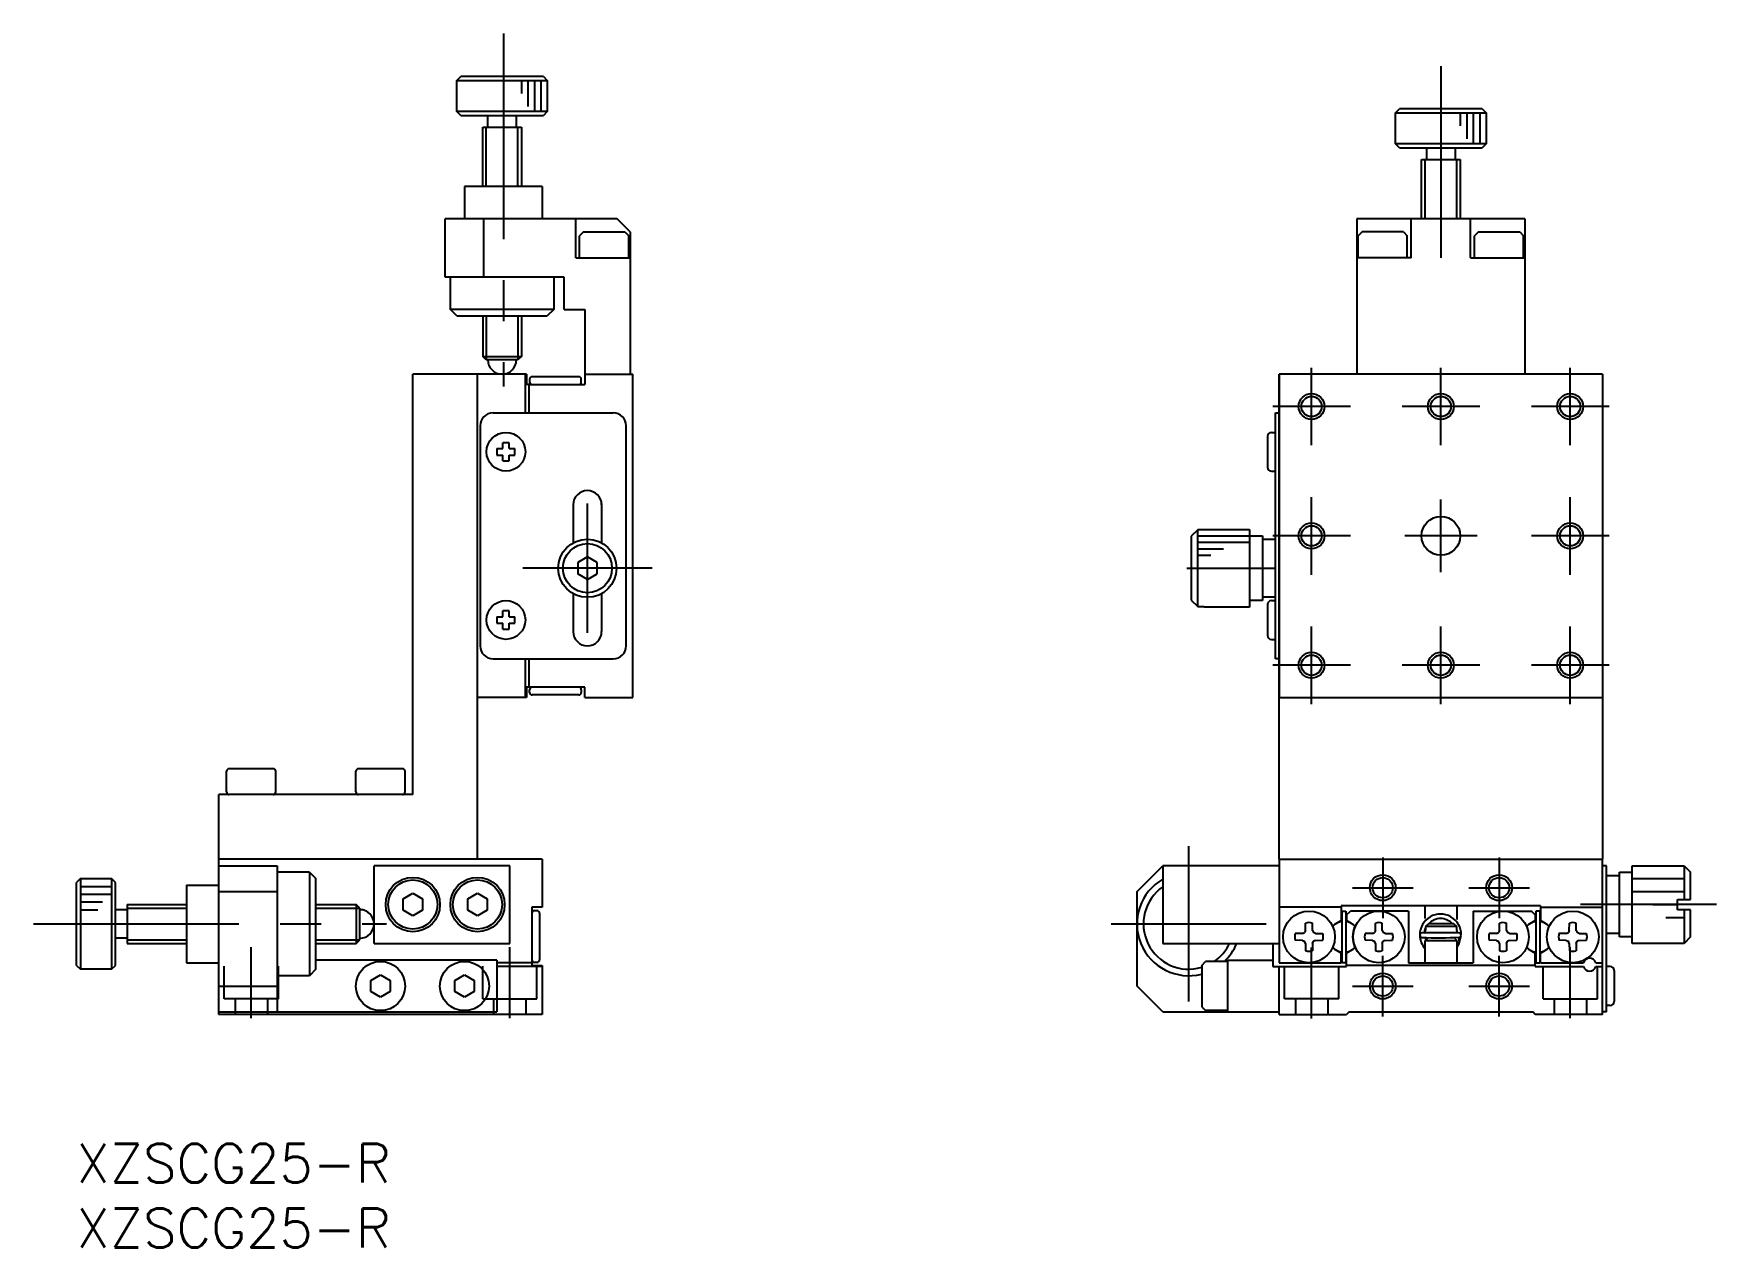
# Model space of a CAD drawing. Extents: x -3 to 127, y -8 to 86.
import ezdxf

# ---------------------------------------------------------------- set-up
doc = ezdxf.new("R2010")
doc.units = 0
doc.header["$LTSCALE"] = 0.5
doc.linetypes.add('CENTER', pattern=[50.8, 31.75, -6.35, 6.35, -6.35])
doc.linetypes.add('DASHED', pattern=[19.05, 12.7, -6.35])
for name, color, linetype in [('MSM_CENTER', 1, 'CENTER'), ('MSM_CONTINUOUS', 7, 'CONTINUOUS'), ('MSM_DASHED', 4, 'DASHED'), ('MSM_NARROW', 5, 'CONTINUOUS'), ('MSM_PART_NUMBER', 7, 'CONTINUOUS')]:
    doc.layers.add(name, color=color, linetype=linetype)
doc.styles.get("Standard").update_dxf_attribs({"font": 'txt.shx', "height": 3, "bigfont": 'bigfont.shx'})

msp = doc.modelspace()

# ---------------------------------------------------------------- linework, layer by layer
at = {"layer": 'MSM_CENTER'}
for p, q in [((32.999999, 85.822149), (32.999999, 58.545162)), ((105.500001, 83.322149), (105.500001, 68.500002)), ((95.500001, 54.000001), (95.500001, 60.000001)), ((105.500001, 54.000001), (105.500001, 60.000001)), ((115.500001, 54.000001), (115.500001, 60.000001)), ((98.500001, 57.000001), (92.500001, 57.000001)), ((108.500001, 57.000001), (102.500001, 57.000001)), ((118.500001, 57.000001), (112.500001, 57.000001)), ((39.5, 39.499998), (39.5, 49.5)), ((95.500001, 44.000001), (95.500001, 50.000001)), ((105.500001, 44.200001), (105.500001, 49.800001)), ((115.500001, 44.000001), (115.500001, 50.000001)), ((98.500001, 47.000001), (92.500001, 47.000001)), ((108.300001, 47.000001), (102.700001, 47.000001)), ((118.500001, 47.000001), (112.500001, 47.000001)), ((44.500001, 44.499999), (34.499999, 44.499999)), ((85.850001, 44.500001), (92.700001, 44.500001)), ((95.500001, 34.000001), (95.500001, 40.000001)), ((105.500001, 34.000001), (105.500001, 40.000001)), ((115.500001, 34.000001), (115.500001, 40.000001)), ((98.500001, 37.000001), (92.500001, 37.000001)), ((108.500001, 37.000001), (102.500001, 37.000001)), ((118.500001, 37.000001), (112.500001, 37.000001)), ((85.999996, 10.999997), (85.999996, 23.000003)), ((101.000001, 22.143098), (101.000001, 17.456902)), ((110.000001, 22.143098), (110.000001, 17.456902)), ((98.656903, 19.8), (103.343099, 19.8)), ((107.656903, 19.8), (112.343099, 19.8)), ((126.800002, 18.5), (116.300002, 18.5)), ((-3.322147, 17), (23.95484, 17)), ((79.999993, 17), (91.999999, 17)), ((13.5, 9.707683), (13.5, 15.2)), ((33.5, 9.707683), (33.5, 15.2)), ((95.499998, 9.681053), (95.499998, 15.173371)), ((101.000001, 9.856902), (101.000001, 14.543098)), ((110.000001, 9.856902), (110.000001, 14.543098)), ((115.500001, 9.707683), (115.500001, 15.2)), ((98.656903, 12.2), (103.343099, 12.2)), ((107.656903, 12.2), (112.343099, 12.2))]:
    msp.add_line(p, q, dxfattribs=at)
at = {"layer": 'MSM_CONTINUOUS'}
for p, q in [((29.4, 82.200001), (29.7, 82.500001)), ((29.4, 82.200001), (36.4, 82.200001)), ((29.4, 79.800001), (29.4, 82.200001)), ((36.1, 82.500001), (29.7, 82.500001)), ((36.1, 82.500001), (36.4, 82.200001)), ((36.4, 82.200001), (36.4, 79.800001)), ((36.4, 79.800001), (29.4, 79.800001)), ((29.7, 79.500001), (29.4, 79.800001)), ((29.7, 79.500001), (36.1, 79.500001)), ((31.8, 78.600001), (31.8, 79.500001)), ((34, 79.500001), (34, 78.600001)), ((36.4, 79.800001), (36.1, 79.500001)), ((102.000001, 79.700002), (102.300001, 80.000002)), ((102.000001, 79.700002), (109.000001, 79.700002)), ((102.000001, 77.300002), (102.000001, 79.700002)), ((108.700001, 80.000002), (102.300001, 80.000002)), ((108.700001, 80.000002), (109.000001, 79.700002)), ((109.000001, 79.700002), (109.000001, 77.300002)), ((31.4, 78.600001), (34.4, 78.600001)), ((31.4, 74.00002), (31.4, 78.600001)), ((34.4, 78.600001), (34.4, 74.00002)), ((109.000001, 77.300002), (102.000001, 77.300002)), ((102.300001, 77.000002), (102.000001, 77.300002)), ((102.300001, 77.000002), (108.700001, 77.000002)), ((104.400001, 76.100002), (104.400001, 77.000002)), ((106.600001, 77.000002), (106.600001, 76.100002)), ((109.000001, 77.300002), (108.700001, 77.000002)), ((104.000001, 71.500021), (104.000001, 76.100002)), ((104.000001, 76.100002), (107.000001, 76.100002)), ((107.000001, 76.100002), (107.000001, 71.500021)), ((35.999999, 74.000002), (29.999999, 74.000002)), ((29.999999, 74.000002), (29.999999, 71.500002)), ((35.999999, 74.000002), (35.999999, 71.500002)), ((41.8, 71.500002), (28.499999, 71.500002)), ((28.499999, 67.000002), (28.499999, 71.500002)), ((31.499999, 67.000002), (31.499999, 71.500002)), ((38.6, 68.500002), (38.6, 71.500002)), ((39.2, 70.500002), (38.899999, 70.200001)), ((39.2, 70.500002), (42.399999, 70.500002)), ((42.8, 70.500002), (41.8, 71.500002)), ((42.399999, 70.500002), (42.7, 70.200001)), ((42.8, 70.500002), (42.8, 59.500001)), ((99.000001, 71.500002), (99.000001, 59.500001)), ((112.000001, 71.500002), (99.000001, 71.500002)), ((99.400001, 70.500002), (99.1, 70.200001)), ((102.6, 70.500002), (99.400001, 70.500002)), ((102.6, 70.500002), (102.900001, 70.200001)), ((103.200001, 68.500002), (103.200001, 71.500002)), ((107.800001, 68.500002), (107.800001, 71.500002)), ((108.400001, 70.500002), (108.1, 70.200001)), ((108.400001, 70.500002), (111.6, 70.500002)), ((111.6, 70.500002), (111.900001, 70.200001)), ((112.000001, 71.500002), (112.000001, 59.500001)), ((38.899999, 68.500002), (38.899999, 70.200001)), ((42.7, 68.500002), (42.7, 70.200001)), ((99.1, 68.500002), (99.1, 70.200001)), ((102.900001, 68.500002), (102.900001, 70.200001)), ((108.1, 68.500002), (108.1, 70.200001)), ((111.900001, 68.500002), (111.900001, 70.200001)), ((38.6, 68.500002), (42.8, 68.500002)), ((103.200001, 68.500002), (99.000001, 68.500002)), ((107.800001, 68.500002), (112.000001, 68.500002)), ((37.7, 67.000002), (28.499999, 67.000002)), ((28.9, 64.500001), (28.9, 67.000001)), ((36.9, 67.000001), (36.9, 64.500001)), ((37.7, 64.500001), (37.7, 67.000002)), ((29.4, 64.000001), (28.9, 64.500001)), ((36.9, 64.500001), (28.9, 64.500001)), ((29.4, 64.000001), (36.4, 64.000001)), ((31.4, 64.000002), (31.4, 60.870501)), ((34.4, 64.000002), (34.4, 60.870501)), ((36.9, 64.500001), (36.4, 64.000001)), ((37.7, 64.500001), (39.3, 64.500001)), ((39.3, 64.500001), (39.3, 58.700001)), ((31.6705, 60.600001), (31.4, 60.870501)), ((31.4, 60.870501), (34.4, 60.870501)), ((34.1295, 60.600001), (31.6705, 60.600001)), ((34.4, 60.870501), (34.1295, 60.600001)), ((26, 26.999999), (26, 59.500001)), ((34.8, 59.500001), (26, 59.500001)), ((31, 22), (31, 59.500001)), ((34.7, 56.500001), (34.7, 59.500001)), ((34.8, 59.500001), (34.8, 58.699999)), ((35.000002, 58.699999), (34.8, 58.699999)), ((35.000002, 58.700001), (39.3, 58.700001)), ((35.000002, 56.500001), (35.000002, 58.700001)), ((35.026629, 59.100001), (35.026629, 58.900001)), ((38.826629, 59.300001), (35.226629, 59.300001)), ((39.026629, 58.900001), (39.026629, 59.100001)), ((39.3, 59.500001), (43, 59.500001)), ((43, 34.500001), (43, 59.500001)), ((118.000002, 59.500001), (93, 59.500001)), ((93, 59.500001), (93, 34.500001)), ((93.000003, 22), (93.000003, 59.500001)), ((117.999999, 59.500001), (117.999999, 22)), ((118.000002, 59.500001), (118.000002, 34.500001)), ((32.2, 56.500001), (41.5, 56.500001)), ((92.7, 37.499999), (92.7, 56.499999)), ((92.7, 56.499999), (93, 56.499999)), ((31.2, 55.500001), (31.2, 38.500001)), ((42.5, 38.500001), (42.5, 55.500001)), ((92.1, 54.699999), (92.1, 52.299999)), ((92.4, 54.999999), (92.7, 54.999999)), ((32.5, 53.750001), (32.95, 53.750001)), ((32.5, 53.750001), (32.5, 53.250001)), ((32.95, 53.750001), (32.95, 54.200001)), ((33.45, 54.200001), (32.95, 54.200001)), ((33.45, 53.750001), (33.45, 54.200001)), ((33.45, 53.750001), (33.9, 53.750001)), ((33.9, 53.250001), (33.9, 53.750001)), ((32.5, 53.250001), (32.95, 53.250001)), ((32.95, 52.800001), (32.95, 53.250001)), ((32.95, 52.800001), (33.45, 52.800001)), ((33.45, 53.250001), (33.9, 53.250001)), ((33.45, 52.800001), (33.45, 53.250001)), ((92.4, 51.999999), (92.7, 51.999999)), ((38.4, 49.499999), (38.4, 46.462778)), ((40.6, 49.499999), (40.6, 46.462778)), ((86.700001, 47.473214), (86.200001, 46.967793)), ((86.200001, 46.967793), (86.200001, 42.032208)), ((87.200001, 47.473214), (86.700001, 47.473214)), ((86.700001, 41.526787), (86.700001, 47.473214)), ((87.200001, 47.500001), (87.200001, 47.473214)), ((87.200001, 47.500001), (90.700001, 47.500001)), ((90.700001, 47.500001), (90.700001, 41.500001)), ((90.700001, 47.000001), (91.700001, 47.000001)), ((91.700001, 47.000001), (91.700001, 42.000001)), ((91.700001, 46.750001), (92.700001, 46.750001)), ((39.5, 45.366025), (38.75, 44.933011)), ((38.75, 44.933011), (38.75, 44.066986)), ((40.25, 44.933011), (39.5, 45.366025)), ((40.25, 44.066986), (40.25, 44.933011)), ((39.5, 43.633973), (38.75, 44.066986)), ((39.5, 43.633973), (40.25, 44.066986)), ((38.4, 42.53722), (38.4, 39.599999)), ((40.6, 42.53722), (40.6, 39.599999)), ((86.200001, 42.032208), (86.700001, 41.526787)), ((91.700001, 42.000001), (90.700001, 42.000001)), ((92.700001, 42.250001), (91.700001, 42.250001)), ((92.1, 41.699999), (92.1, 39.299999)), ((92.4, 41.999999), (92.7, 41.999999)), ((32.5, 40.750001), (32.95, 40.750001)), ((32.5, 40.750001), (32.5, 40.250001)), ((32.95, 40.750001), (32.95, 41.200001)), ((33.45, 41.200001), (32.95, 41.200001)), ((33.45, 40.750001), (33.45, 41.200001)), ((33.45, 40.750001), (33.9, 40.750001)), ((33.9, 40.250001), (33.9, 40.750001)), ((86.700001, 41.526787), (87.200001, 41.526787)), ((87.200001, 41.526787), (87.200001, 41.500001)), ((90.700001, 41.500001), (87.200001, 41.500001)), ((32.5, 40.250001), (32.95, 40.250001)), ((32.95, 39.800001), (32.95, 40.250001)), ((32.95, 39.800001), (33.45, 39.800001)), ((33.45, 39.800001), (33.45, 40.250001)), ((33.45, 40.250001), (33.9, 40.250001)), ((92.4, 38.999999), (92.7, 38.999999)), ((32.2, 37.500001), (41.5, 37.500001)), ((34.7, 34.500001), (34.7, 37.500001)), ((35.000002, 35.300003), (35.000002, 37.500001)), ((93, 37.499999), (92.7, 37.499999)), ((34.8, 35.300003), (34.8, 34.500001)), ((39.3, 35.300003), (34.8, 35.300003)), ((38.82663, 35.300001), (35.22663, 35.3)), ((37.828094, 35.300001), (36.225166, 35.3)), ((39.3, 34.500001), (39.3, 35.300003)), ((34.8, 34.500001), (31, 34.500001)), ((35.02663, 34.9), (35.02663, 35.1)), ((38.82663, 34.700001), (35.22663, 34.7)), ((39.02663, 35.100001), (39.02663, 34.900001)), ((39.3, 34.500001), (43, 34.500001)), ((93, 34.500001), (118.000002, 34.500001)), ((11.6, 27.199999), (11.6, 28.799999)), ((15.2, 28.999999), (11.8, 28.999999)), ((15.4, 27.199999), (15.4, 28.799999)), ((21.6, 27.199999), (21.6, 28.799999)), ((25.2, 28.999999), (21.8, 28.999999)), ((25.4, 27.199999), (25.4, 28.799999)), ((26, 26.999999), (11, 26.999999)), ((11, 10), (11, 26.999999)), ((36, 22), (11, 22)), ((11, 21.5), (15.5, 21.5)), ((15.5, 21.5), (15.5, 10.2)), ((18, 20.999999), (15.5, 20.999999)), ((18, 20.999999), (18.5, 20.499999)), ((18, 20.999999), (18, 13)), ((23, 15.5), (23, 21.5)), ((33.5, 21.5), (23, 21.5)), ((33.5, 15.5), (33.5, 21.5)), ((36, 22), (36, 18.3)), ((81.999995, 19.5), (83.999995, 21.5)), ((93.000001, 21.5), (83.999995, 21.5)), ((84, 21.5), (84, 15.5)), ((93.000001, 22), (118.000001, 22)), ((93.000001, 22), (93.000001, 14.000002)), ((118.000001, 10), (118.000001, 22)), ((118.300002, 21.5), (118.000001, 21.5)), ((118.300002, 10.2), (118.300002, 21.5)), ((119.300002, 16), (119.300002, 21)), ((119.300002, 21), (120.300002, 21)), ((120.300002, 21.5), (124.300002, 21.5)), ((120.300002, 15.5), (120.300002, 21.5)), ((124.300002, 21.5), (124.300002, 18.9)), ((124.300002, 21.5), (124.800002, 21)), ((124.800002, 18.9), (124.800002, 21)), ((0.3, 20.5), (0, 20.2)), ((0, 13.8), (0, 20.2)), ((0.3, 20.5), (2.7, 20.5)), ((0.3, 20.5), (0.3, 13.5)), ((3, 20.2), (2.7, 20.5)), ((2.7, 20.5), (2.7, 13.5)), ((3, 13.8), (3, 20.2)), ((8.5, 20), (11, 20)), ((8.5, 20), (8.5, 14)), ((18.5, 13.5), (18.5, 20.499999)), ((118.300002, 20.75), (119.300002, 20.75)), ((3.9, 18.5), (3.9, 15.5)), ((3.9, 18.5), (8.5, 18.5)), ((11, 19.5), (15.5, 19.5)), ((18.5, 18.5), (21.629501, 18.5)), ((21.900001, 18.2295), (21.629501, 18.5)), ((21.629501, 18.5), (21.629501, 15.5)), ((21.900001, 15.7705), (21.900001, 18.2295)), ((25.25, 18.933012), (26, 19.366026)), ((25.25, 18.066987), (25.25, 18.933012)), ((26, 19.366026), (26.75, 18.933012)), ((26.75, 18.933012), (26.75, 18.066987)), ((30.25, 18.933012), (31, 19.366026)), ((30.25, 18.066987), (30.25, 18.933012)), ((31, 19.366026), (31.75, 18.933012)), ((31.75, 18.933012), (31.75, 18.066987)), ((36, 18.3), (35.199998, 18.3)), ((35.199998, 18.3), (35.199998, 13.8)), ((81.999995, 12.2), (81.999995, 19.5)), ((97.799998, 18.3), (93.000001, 18.3)), ((97.799998, 18.4), (97.799998, 17.263917)), ((113.2, 18.4), (97.799998, 18.4)), ((104.250001, 18.4), (104.250001, 17.414787)), ((106.750001, 17.345767), (106.750001, 18.4)), ((113.2, 18.4), (113.2, 17.263917)), ((113.2, 18.3), (117.999998, 18.3)), ((123.800002, 18.1), (123.800002, 18.9)), ((123.800002, 18.9), (124.800002, 18.9)), ((3.9, 18.1), (3, 18.1)), ((26, 17.633974), (25.25, 18.066987)), ((26.75, 18.066987), (26, 17.633974)), ((31, 17.633974), (30.25, 18.066987)), ((31.75, 18.066987), (31, 17.633974)), ((35.2, 17.82663), (35.2, 14.22663)), ((35.4, 18.02663), (35.6, 18.02663)), ((35.8, 17.82663), (35.8, 14.22663)), ((95.030091, 16.501259), (95.039998, 17.068831)), ((95.569905, 16.501259), (95.559998, 17.068831)), ((97.402689, 17.03453), (97.799998, 17.263917)), ((97.849998, 18), (98.149998, 18)), ((97.849998, 18), (97.849998, 14)), ((98.149998, 18), (98.149998, 14)), ((98.199997, 17.7), (98.499997, 18)), ((98.199997, 17.7), (98.199997, 17.263917)), ((98.597306, 17.03453), (98.199997, 17.263917)), ((103.000001, 18), (98.499997, 18)), ((100.430094, 16.501259), (100.440001, 17.068831)), ((100.969908, 16.501259), (100.960001, 17.068831)), ((103.000001, 18), (103.000001, 14.000002)), ((104.530052, 17), (104.320001, 16.8)), ((106.509951, 17), (104.530052, 17)), ((106.720001, 16.8), (106.509951, 17)), ((108.000001, 18), (112.500001, 18)), ((108.000001, 18), (108.000001, 14.000002)), ((110.030094, 16.501259), (110.040001, 17.068831)), ((110.569908, 16.501259), (110.560001, 17.068831)), ((112.402695, 17.03453), (112.800004, 17.263917)), ((112.800001, 17.7), (112.500001, 18)), ((112.800001, 17.7), (112.800001, 17.263917)), ((113.150001, 18), (112.850001, 18)), ((112.850001, 18), (112.850001, 14)), ((113.150001, 18), (113.150001, 14)), ((113.597312, 17.03453), (113.200003, 17.263917)), ((115.430094, 16.501259), (115.440001, 17.068831)), ((115.969908, 16.501259), (115.960001, 17.068831)), ((124.800002, 18.1), (123.800002, 18.1)), ((124.300002, 18.1), (124.300002, 15.5)), ((124.800002, 16), (124.800002, 18.1)), ((3.9, 15.9), (3, 15.9)), ((21.629501, 15.5), (21.900001, 15.7705)), ((94.798739, 16.269907), (94.231166, 16.26)), ((94.798739, 15.730093), (94.231166, 15.74)), ((94.798739, 16.269907), (94.958819, 16.341179)), ((94.798739, 15.730093), (94.958819, 15.658821)), ((95.030091, 16.501259), (94.958819, 16.341179)), ((95.030091, 15.498742), (94.958819, 15.658821)), ((95.569905, 16.501259), (95.641177, 16.341179)), ((95.569905, 15.498742), (95.641177, 15.658821)), ((95.801256, 16.269907), (95.641177, 16.341179)), ((95.801256, 15.730093), (95.641177, 15.658821)), ((95.801256, 16.269907), (96.368829, 16.26)), ((95.801256, 15.730093), (96.368829, 15.74)), ((100.198742, 16.269907), (99.631169, 16.26)), ((100.198742, 15.730093), (99.631169, 15.74)), ((100.198742, 16.269907), (100.358822, 16.341179)), ((100.198742, 15.730093), (100.358822, 15.658821)), ((100.430094, 16.501259), (100.358822, 16.341179)), ((100.430094, 15.498742), (100.358822, 15.658821)), ((100.969908, 16.501259), (101.04118, 16.341179)), ((100.969908, 15.498742), (101.04118, 15.658821)), ((101.201259, 16.269907), (101.04118, 16.341179)), ((101.201259, 15.730093), (101.04118, 15.658821)), ((101.201259, 16.269907), (101.768832, 16.26)), ((101.201259, 15.730093), (101.768832, 15.74)), ((103.886497, 16.204173), (103.87363, 16.099367)), ((103.87363, 16.099367), (103.923334, 16.006037)), ((103.956734, 16.282454), (103.886497, 16.204173)), ((103.923334, 16.006037), (104.014924, 15.957992)), ((104.05589, 16.310396), (103.956734, 16.282454)), ((104.159569, 16.316265), (104.05589, 16.310396)), ((106.860512, 16.301619), (104.080857, 16.301619)), ((104.269838, 16.319835), (104.159569, 16.316265)), ((104.229861, 16.3187), (104.266039, 16.498366)), ((104.269872, 16.436293), (104.24618, 16.416558)), ((104.266039, 16.498366), (104.319767, 16.652354)), ((104.320001, 16.5), (104.270001, 16.5)), ((104.270001, 16.5), (104.270001, 16.3)), ((104.270001, 16.3), (104.27713, 16.292871)), ((106.770001, 16.3), (104.270001, 16.3)), ((104.508031, 15.93803), (104.270001, 15.7)), ((106.770001, 15.7), (104.270001, 15.7)), ((104.270001, 15.7), (104.270001, 14)), ((104.307222, 16.579726), (104.293863, 16.585892)), ((104.365299, 15.795419), (104.299587, 15.942057)), ((104.320001, 16.5721), (104.307222, 16.579726)), ((104.31973, 16.622671), (104.307446, 16.622376)), ((104.313286, 16.636715), (104.320001, 16.63)), ((104.320001, 16.8), (104.320001, 16.5)), ((106.720001, 16.8), (104.320001, 16.8)), ((104.380846, 15.810853), (104.366923, 15.940621)), ((106.770001, 15.7), (106.530273, 15.939728)), ((106.720001, 16.5), (106.720001, 16.8)), ((106.770001, 16.5), (106.720001, 16.5)), ((106.766162, 16.296161), (106.770001, 16.3)), ((106.770001, 16.3), (106.770001, 16.5)), ((106.770001, 14), (106.770001, 15.7)), ((106.850249, 16.312965), (106.770236, 16.316712)), ((106.973446, 16.288589), (106.850249, 16.312965)), ((106.865333, 15.937438), (106.8592, 15.950482)), ((106.878463, 15.906714), (106.865333, 15.937438)), ((106.890042, 15.875381), (106.878463, 15.906714)), ((106.879959, 15.415156), (107.068736, 16.104811)), ((106.900044, 15.843517), (106.890042, 15.875381)), ((106.908443, 15.811201), (106.900044, 15.843517)), ((106.91522, 15.77851), (106.908443, 15.811201)), ((106.920357, 15.745527), (106.91522, 15.77851)), ((106.923843, 15.712331), (106.920357, 15.745527)), ((106.925668, 15.679005), (106.923843, 15.712331)), ((106.924323, 15.612288), (106.925828, 15.64563)), ((106.925828, 15.64563), (106.925668, 15.679005)), ((106.950553, 15.964561), (107.033562, 16.02344)), ((107.046998, 16.219422), (106.973446, 16.288589)), ((107.033562, 16.02344), (107.070331, 16.120246)), ((107.070331, 16.120246), (107.046998, 16.219422)), ((109.798742, 16.269907), (109.231169, 16.26)), ((109.798742, 15.730093), (109.231169, 15.74)), ((109.798742, 16.269907), (109.958822, 16.341179)), ((109.798742, 15.730093), (109.958822, 15.658821)), ((110.030094, 16.501259), (109.958822, 16.341179)), ((110.030094, 15.498742), (109.958822, 15.658821)), ((110.569908, 16.501259), (110.64118, 16.341179)), ((110.569908, 15.498742), (110.64118, 15.658821)), ((110.801259, 16.269907), (110.64118, 16.341179)), ((110.801259, 15.730093), (110.64118, 15.658821)), ((110.801259, 16.269907), (111.368832, 16.26)), ((110.801259, 15.730093), (111.368832, 15.74)), ((115.198742, 16.269907), (114.631169, 16.26)), ((115.198742, 15.730093), (114.631169, 15.74)), ((115.198742, 16.269907), (115.358822, 16.341179)), ((115.198742, 15.730093), (115.358822, 15.658821)), ((115.430094, 16.501259), (115.358822, 16.341179)), ((115.430094, 15.498742), (115.358822, 15.658821)), ((115.969908, 16.501259), (116.04118, 16.341179)), ((115.969908, 15.498742), (116.04118, 15.658821)), ((116.201259, 16.269907), (116.04118, 16.341179)), ((116.201259, 15.730093), (116.04118, 15.658821)), ((116.201259, 16.269907), (116.768832, 16.26)), ((116.201259, 15.730093), (116.768832, 15.74)), ((119.300002, 16.25), (118.300002, 16.25)), ((120.300002, 16), (119.300002, 16)), ((124.800002, 16), (124.300002, 15.5)), ((3.9, 15.5), (8.5, 15.5)), ((18.5, 15.5), (21.629501, 15.5)), ((23, 15.5), (33.5, 15.5)), ((84, 15.5), (93.000001, 15.5)), ((92.500001, 15.5), (92.500001, 13.7)), ((95.030091, 15.498742), (95.039998, 14.931169)), ((95.569905, 15.498742), (95.559998, 14.931169)), ((97.799998, 14.736084), (97.402691, 14.965472)), ((97.799998, 14.000002), (97.799998, 14.736084)), ((98.597305, 14.965472), (98.199997, 14.736084)), ((98.199997, 13.7), (98.199997, 14.733656)), ((100.430094, 15.498742), (100.440001, 14.931169)), ((100.969908, 15.498742), (100.960001, 14.931169)), ((106.776771, 15.314776), (106.770001, 15.318188)), ((106.77002, 15.238773), (106.811859, 15.299954)), ((106.815292, 15.291673), (106.770025, 15.30753)), ((106.783145, 15.311668), (106.776771, 15.314776)), ((106.7891, 15.308875), (106.783145, 15.311668)), ((106.794612, 15.306408), (106.7891, 15.308875)), ((106.79966, 15.304276), (106.794612, 15.306408)), ((106.804225, 15.302487), (106.79966, 15.304276)), ((106.808289, 15.301049), (106.804225, 15.302487)), ((106.811837, 15.299967), (106.808289, 15.301049)), ((106.815713, 15.299089), (106.811837, 15.299967)), ((106.816171, 15.293169), (106.815292, 15.291673)), ((106.818637, 15.298846), (106.815713, 15.299089)), ((106.820589, 15.29924), (106.818637, 15.298846)), ((106.821556, 15.300269), (106.820589, 15.29924)), ((106.821389, 15.299923), (106.837746, 15.327044)), ((106.837746, 15.327044), (106.853599, 15.356472)), ((106.853599, 15.356472), (106.867963, 15.386646)), ((106.867963, 15.386646), (106.880802, 15.41749)), ((106.880802, 15.41749), (106.892084, 15.448929)), ((106.892084, 15.448929), (106.901782, 15.480885)), ((106.901782, 15.480885), (106.909872, 15.513279)), ((106.909872, 15.513279), (106.916336, 15.546031)), ((106.916336, 15.546031), (106.921156, 15.579062)), ((106.921156, 15.579062), (106.924323, 15.612288)), ((110.030094, 15.498742), (110.040001, 14.931169)), ((110.569908, 15.498742), (110.560001, 14.931169)), ((112.402697, 14.965472), (112.800004, 14.736084)), ((112.800001, 13.7), (112.800001, 14.733656)), ((113.2, 14.000002), (113.2, 14.736084)), ((113.200003, 14.736084), (113.597311, 14.965472)), ((115.430094, 15.498742), (115.440001, 14.931169)), ((115.969908, 15.498742), (115.960001, 14.931169)), ((124.300002, 15.5), (120.300002, 15.5)), ((0, 13.8), (0.3, 13.5)), ((2.7, 13.5), (0.3, 13.5)), ((2.7, 13.5), (3, 13.8)), ((8.5, 14), (11, 14)), ((18.5, 13.5), (18, 13)), ((32.5, 14.2), (18.5, 14.2)), ((22.75, 12.633012), (23.5, 13.066026)), ((23.5, 13.066026), (24.25, 12.633012)), ((29.25, 12.633012), (30, 13.066026)), ((30, 13.066026), (30.75, 12.633012)), ((32.5, 14.2), (32.5, 10.2)), ((35.199998, 14.000002), (32.5, 14.000002)), ((36, 13.7), (32.5, 13.7)), ((35.199998, 13.8), (36, 13.8)), ((35.6, 14.02663), (35.4, 14.02663)), ((36, 13.8), (36, 10)), ((87.000001, 13.8), (87.300002, 14.100001)), ((87.000001, 13.8), (87.000001, 10.600001)), ((89.000001, 14.100001), (87.300002, 14.100001)), ((89.000001, 14.2), (89.000001, 10.2)), ((89.000001, 14.2), (92.500001, 14.2)), ((92.500001, 13.7), (98.199997, 13.7)), ((93.000001, 14.000002), (97.799998, 14.000002)), ((93.000001, 10), (93.000001, 13.7)), ((98.149998, 14), (97.849998, 14)), ((112.800001, 13.8), (98.199997, 13.8)), ((103.000001, 14), (108.000001, 14)), ((112.800001, 13.7), (116.523031, 13.7)), ((112.850001, 14), (113.150001, 14)), ((113.2, 14.000002), (116.523032, 14.000002)), ((117.47697, 14.000002), (118.000001, 14.000002)), ((117.47697, 13.7), (118.000001, 13.7)), ((118.600002, 13.7), (118.300002, 13.7)), ((118.900002, 13.4), (118.900002, 11)), ((11, 12.2), (15.5, 12.2)), ((18, 13), (15.5, 13)), ((22.75, 11.766987), (22.75, 12.633012)), ((23.5, 11.333974), (22.75, 11.766987)), ((24.25, 11.766987), (23.5, 11.333974)), ((24.25, 12.633012), (24.25, 11.766987)), ((29.25, 11.766987), (29.25, 12.633012)), ((30, 11.333974), (29.25, 11.766987)), ((30.75, 11.766987), (30, 11.333974)), ((30.75, 12.633012), (30.75, 11.766987)), ((83.999995, 10.2), (81.999995, 12.2)), ((87.000001, 10.600001), (87.300002, 10.3)), ((118.600002, 10.7), (118.300002, 10.7)), ((11, 10.2), (32.5, 10.2)), ((36, 10), (11, 10)), ((83.999995, 10.2), (93.000001, 10.2)), ((89.000001, 10.3), (87.300002, 10.3)), ((93.000001, 10), (98.199998, 10)), ((98.399998, 10.2), (98.199998, 10)), ((98.399998, 10.2), (112.600001, 10.2)), ((112.800001, 10), (112.600001, 10.2)), ((118.000001, 10), (112.800001, 10)), ((118.300002, 10.2), (118.000001, 10.2))]:
    msp.add_line(p, q, dxfattribs=at)
for centre, radius in [((95.500001, 57.000001), 0.7835), ((105.500001, 57.000001), 0.7835), ((115.500001, 57.000001), 0.7835), ((33.2, 53.500001), 1.5), ((105.500001, 47.000001), 1.5), ((95.500001, 47.000001), 0.7835), ((115.500001, 47.000001), 0.7835), ((39.5, 44.499999), 2.25), ((39.5, 44.499999), 1.9), ((33.2, 40.500001), 1.5), ((95.500001, 37.000001), 0.7835), ((105.500001, 37.000001), 0.7835), ((115.500001, 37.000001), 0.7835), ((26, 18.5), 2.1), ((26, 18.5), 1.9), ((31, 18.5), 2.1), ((31, 18.5), 1.9), ((101.000001, 19.8), 0.7835), ((110.000001, 19.8), 0.7835), ((95.299998, 16), 2), ((100.700001, 16), 2), ((110.300001, 16), 2), ((115.700001, 16), 2), ((23.5, 12.2), 1.9), ((30, 12.2), 1.9), ((101.000001, 12.2), 0.7835), ((110.000001, 12.2), 0.7835)]:
    msp.add_circle(centre, radius, dxfattribs=at)
for centre, radius, start, end in [((32.9, 60.600001), 1.1, 180, 0), ((35.226629, 59.100001), 0.2, 90, 180), ((35.226629, 58.900001), 0.2, 180, 270), ((38.826629, 59.100001), 0.2, 0, 90), ((38.826629, 58.900001), 0.2, 270, 0), ((32.2, 55.500001), 1, 90, 180), ((41.5, 55.500001), 1, 0, 90), ((92.4, 54.699999), 0.3, 90, 180), ((92.4, 52.299999), 0.3, 180, 270), ((39.5, 49.399999), 1.1, 0, 180), ((92.4, 41.699999), 0.3, 90, 180), ((39.5, 39.599999), 1.1, 180, 0), ((92.4, 39.299999), 0.3, 180, 270), ((32.2, 38.500001), 1, 180, 270), ((41.5, 38.500001), 1, 270, 0), ((35.22663, 35.1), 0.2, 90, 180), ((38.82663, 35.100001), 0.2, 0, 90), ((35.22663, 34.9), 0.2, 180, 270), ((38.82663, 34.900001), 0.2, 270.000004, 0.000004), ((11.8, 28.799999), 0.2, 90, 180), ((15.2, 28.799999), 0.2, 0, 90), ((21.8, 28.799999), 0.2, 90, 180), ((25.2, 28.799999), 0.2, 0, 90), ((11.8, 27.199999), 0.2, 180, 270), ((15.2, 27.199999), 0.2, 270, 0), ((21.8, 27.199999), 0.2, 180, 270), ((25.2, 27.199999), 0.2, 270, 0), ((85.999996, 17), 4.000003, 119.999909, 284.477575), ((85.999996, 17), 3.500003, 124.849791, 286.60162), ((21.900001, 17), 1.1, 270, 90), ((35.4, 17.82663), 0.2, 90, 180), ((35.6, 17.82663), 0.2, 0.000004, 90.000004), ((95.299998, 16), 1.1, 76.327982, 103.672018), ((98.091497, 15.908501), 1.32, 121.454716, 136.868603), ((97.999998, 16), 1.1906, 97.237751, 137.071654), ((97.999998, 16), 1.1906, 42.928346, 82.762249), ((97.908498, 15.908501), 1.32, 43.132805, 58.545284), ((100.699998, 16), 2, 148.211506, 211.788494), ((100.700001, 16), 1.1, 76.327982, 103.672018), ((105.470643, 16.166235), 1.599335, 359.436236, 180.629192), ((105.472246, 16.166261), 1.250326, 41.833987, 138.168466), ((110.300001, 16), 1.1, 76.327982, 103.672018), ((113.091503, 15.908501), 1.32, 121.454716, 136.867195), ((113.000004, 16), 1.1906, 97.237751, 137.071654), ((113.000004, 16), 1.1906, 42.928346, 82.762249), ((112.908504, 15.908501), 1.32, 43.131397, 58.545284), ((115.700001, 16), 1.1, 76.327982, 103.672018), ((95.299998, 16), 1.1, 166.327982, 193.672018), ((95.299998, 16), 1.1, 346.327982, 13.672018), ((100.700001, 16), 1.1, 166.327982, 193.672018), ((100.700001, 16), 1.1, 346.327982, 13.672018), ((105.462955, 16.160346), 1.591473, 181.97534, 221.422501), ((105.401553, 52.242542), 36.311036, 267.81148381, 272.44493507), ((110.300001, 16), 1.1, 166.327982, 193.672018), ((110.300001, 16), 1.1, 346.327982, 13.672018), ((115.700001, 16), 1.1, 166.327982, 193.672018), ((115.700001, 16), 1.1, 346.327982, 13.672018), ((85.999996, 17), 3.500003, 304.047834, 334.62309), ((85.999996, 17), 4.000003, 313.531218, 337.975705), ((95.299998, 16), 1.1, 256.327982, 283.672018), ((98.091498, 16.091501), 1.32, 223.132767, 238.545284), ((97.999998, 16), 1.1906, 222.928346, 262.762249), ((97.999998, 16), 1.1906, 277.237751, 317.071654), ((97.908497, 16.091501), 1.32, 301.454716, 316.867233), ((100.700001, 16), 1.1, 256.327982, 283.672018), ((110.300001, 16), 1.1, 256.327982, 283.672018), ((113.091504, 16.091501), 1.32, 223.132767, 238.545284), ((113.000004, 16), 1.1906, 222.928346, 262.762249), ((113.000004, 16), 1.1906, 277.237751, 317.071654), ((112.908503, 16.091501), 1.32, 301.454716, 316.867233), ((115.700001, 16), 1.1, 256.327982, 283.672018), ((117.000001, 13.85), 0.5, 17.457839, 162.542161), ((35.4, 14.22663), 0.2, 180, 270), ((35.6, 14.22663), 0.2, 270, 0), ((117.000001, 13.85), 0.5, 197.457603, 342.542397), ((118.600002, 13.4), 0.3, 0, 90), ((118.600002, 11), 0.3, 270, 0)]:
    msp.add_arc(centre, radius, start, end, dxfattribs=at)
at = {"layer": 'MSM_DASHED'}
for p, q in [((11.4, 11.2), (11.4, 13.726627)), ((15.6, 11.2), (15.6, 13.726627)), ((31.4, 11.2), (31.4, 13.726627)), ((35.6, 11.2), (35.6, 13.726627)), ((93.399998, 11.2), (93.399998, 13.7)), ((97.599998, 11.2), (97.599998, 13.7)), ((113.400001, 11.2), (113.400001, 13.7)), ((117.600001, 11.2), (117.600001, 13.7)), ((15.6, 11.2), (11.4, 11.2)), ((12.25, 11.2), (12.25, 10.026627)), ((14.75, 11.2), (14.75, 10.026627)), ((31.4, 11.2), (35.6, 11.2)), ((32.25, 11.2), (32.25, 10.026627)), ((34.75, 11.2), (34.75, 10.026627)), ((97.599998, 11.2), (93.399998, 11.2)), ((94.249998, 11.2), (94.249998, 10)), ((96.749998, 11.2), (96.749998, 10)), ((113.400001, 11.2), (117.600001, 11.2)), ((114.250001, 11.2), (114.250001, 10)), ((116.750001, 11.2), (116.750001, 10))]:
    msp.add_line(p, q, dxfattribs=at)
at = {"layer": 'MSM_NARROW'}
for p, q in [((34.4, 82.200001), (34.4, 81.200001)), ((34.9, 82.200001), (34.9, 80.200001)), ((35.4, 82.200001), (35.4, 79.800001)), ((35.9, 82.200001), (35.9, 79.800001)), ((107.000001, 79.700002), (107.000001, 78.700002)), ((107.500001, 79.700002), (107.500001, 77.700002)), ((108.000001, 79.700002), (108.000001, 77.300002)), ((108.500001, 79.700002), (108.500001, 77.300002)), ((31.6705, 74.000001), (31.6705, 78.600001)), ((34.1295, 74.000001), (34.1295, 78.600001)), ((104.270501, 71.500002), (104.270501, 76.100002)), ((106.729501, 71.500002), (106.729501, 76.100002)), ((31.6705, 64.000002), (31.6705, 60.600001)), ((34.1295, 64.000002), (34.1295, 60.600001)), ((86.700001, 47.000001), (90.700001, 47.000001)), ((86.700001, 46.500001), (90.700001, 46.500001)), ((86.700001, 46.000001), (88.700001, 46.000001)), ((86.700001, 45.500001), (87.700001, 45.500001)), ((0.3, 19.9), (2.7, 19.9)), ((120.300002, 20.5), (124.300002, 20.5)), ((0.3, 19.3), (2.7, 19.3)), ((0.3, 18.7), (2, 18.7)), ((3.9, 18.2295), (8.5, 18.2295)), ((18.5, 18.2295), (21.900001, 18.2295)), ((120.300002, 19.5), (124.300002, 19.5)), ((121.900002, 18.5), (123.800002, 18.5)), ((0.3, 18.1), (1.65, 18.1)), ((122.900002, 17.5), (124.300002, 17.5)), ((3.9, 15.7705), (8.5, 15.7705)), ((18.5, 15.7705), (21.900001, 15.7705))]:
    msp.add_line(p, q, dxfattribs=at)
for centre in [(95.500001, 57.000001), (105.500001, 57.000001), (115.500001, 57.000001), (95.500001, 47.000001), (115.500001, 47.000001), (95.500001, 37.000001), (105.500001, 37.000001), (115.500001, 37.000001), (101.000001, 19.8), (110.000001, 19.8), (101.000001, 12.2), (110.000001, 12.2)]:
    msp.add_circle(centre, 1, dxfattribs=at)

# ---------------------------------------------------------------- texts
at = {"layer": 'MSM_PART_NUMBER'}
for p in [(0, -3), (0, -8)]:
    msp.add_text('XZSCG25-R', height=3, dxfattribs=at).set_placement(p)

doc.saveas('drawing.dxf')
